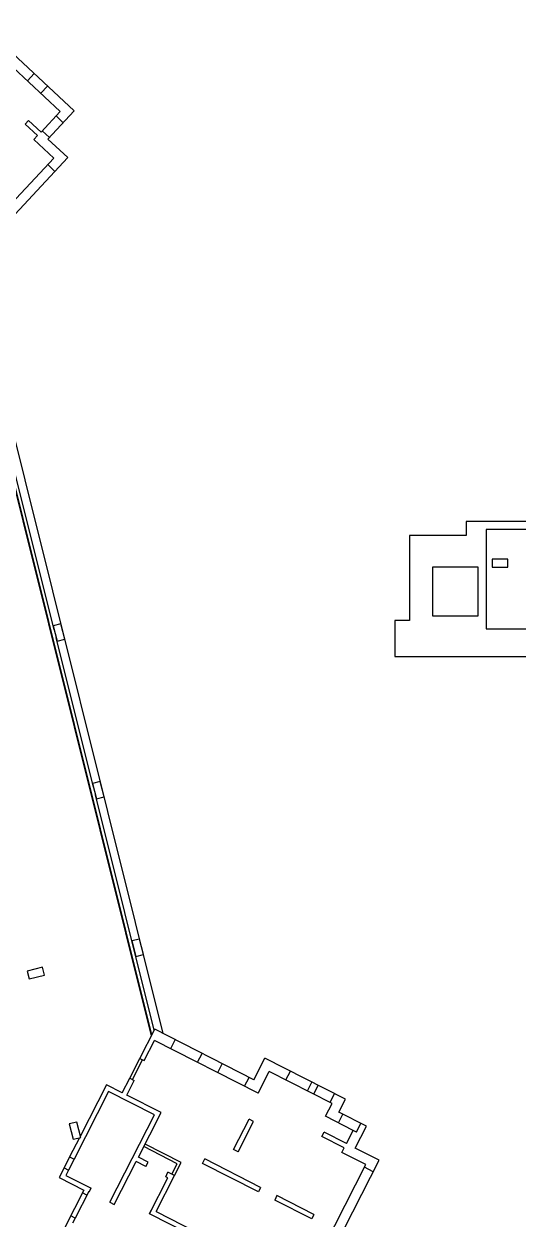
# Model space of a CAD drawing. Header units: metres. Extents: x -681087 to 1033303, y 74272 to 2630761.
# Drawn here: x 47934 to 72875, y 2459925 to 2520281 of the extents above; entities that cross this region are included whole.
import ezdxf

# ---------------------------------------------------------------- set-up
doc = ezdxf.new("R2010")
doc.units = ezdxf.units.M
for name, color, linetype in [('SKELETON_CLEAN', 7, 'Continuous'), ('SKELETON_ISOLATED', 1, 'Continuous'), ('SKELETON_ORIGINAL', 8, 'Continuous')]:
    doc.layers.add(name, color=color, linetype=linetype)

msp = doc.modelspace()

# ---------------------------------------------------------------- linework, layer by layer
at = {"layer": 'SKELETON_CLEAN'}
for p, q in [((50476, 2515889), (45766, 2520281)), ((45791, 2519574), (49770, 2515864)), ((48798, 2514822), (49770, 2515864)), ((49147, 2514463), (50476, 2515889)), ((47998, 2515226), (48169, 2515408)), ((47998, 2515226), (48627, 2514639)), ((48169, 2515408), (48798, 2514822)), ((48440, 2514438), (48627, 2514639)), ((48440, 2514438), (49442, 2513504)), ((49147, 2514463), (50148, 2513528)), ((43904, 2507565), (49442, 2513504)), ((44167, 2507114), (50148, 2513528)), ((70263, 2495148), (70263, 2494445)), ((75513, 2495148), (70263, 2495148)), ((75513, 2494748), (71263, 2494748)), ((71263, 2494748), (71263, 2489728)), ((70263, 2494445), (67403, 2494445)), ((67403, 2494445), (67403, 2490145)), ((70863, 2492845), (68563, 2492845)), ((68563, 2492845), (68563, 2490395)), ((70863, 2490395), (70863, 2492845)), ((72365, 2493248), (71565, 2493248)), ((71565, 2493248), (71565, 2492848)), ((71565, 2492848), (72365, 2492848)), ((72365, 2492848), (72365, 2493248)), ((68563, 2490395), (70863, 2490395)), ((49805, 2489980), (49416, 2489883)), ((49416, 2489883), (49610, 2489107)), ((49998, 2489204), (49805, 2489980)), ((67403, 2490145), (66653, 2490145)), ((66653, 2490145), (66653, 2488328)), ((71263, 2489728), (73333, 2489728)), ((49610, 2489107), (49998, 2489204)), ((66653, 2488328), (81583, 2488328)), ((51788, 2482023), (51400, 2481927)), ((51400, 2481927), (51594, 2481150)), ((51982, 2481247), (51788, 2482023)), ((51594, 2481150), (51982, 2481247)), ((53772, 2474067), (53384, 2473970)), ((53966, 2473291), (53772, 2474067)), ((53384, 2473970), (53578, 2473194)), ((53578, 2473194), (53966, 2473291)), ((48872, 2472639), (48096, 2472446)), ((48096, 2472446), (48193, 2472057)), ((48193, 2472057), (48969, 2472251)), ((48969, 2472251), (48872, 2472639)), ((53786, 2468039), (54535, 2469510)), ((59542, 2466958), (54535, 2469510)), ((54008, 2467926), (54531, 2468951)), ((59761, 2466286), (54531, 2468951)), ((53277, 2467042), (53786, 2468039)), ((53786, 2468039), (54008, 2467926)), ((59542, 2466958), (60101, 2468054)), ((64164, 2465984), (60101, 2468054)), ((59761, 2466286), (60319, 2467382)), ((63491, 2465765), (60319, 2467382)), ((52900, 2466302), (53277, 2467042)), ((53123, 2466188), (53500, 2466928)), ((53277, 2467042), (53500, 2466928)), ((52208, 2466374), (50464, 2462953)), ((52099, 2466711), (50786, 2464135)), ((52900, 2466302), (52099, 2466711)), ((54524, 2465194), (52208, 2466374)), ((54861, 2465303), (53123, 2466188)), ((63160, 2465115), (63491, 2465765)), ((63832, 2465333), (64164, 2465984)), ((52273, 2460775), (54524, 2465194)), ((53712, 2463049), (54861, 2465303)), ((58518, 2463440), (59295, 2464963)), ((59517, 2464850), (59295, 2464963)), ((64550, 2464407), (63160, 2465115)), ((65222, 2464625), (63832, 2465333)), ((50613, 2464828), (50225, 2464732)), ((50225, 2464732), (50419, 2463955)), ((50807, 2464052), (50613, 2464828)), ((58741, 2463326), (59517, 2464850)), ((64209, 2463738), (64550, 2464407)), ((64715, 2464323), (64550, 2464407)), ((64655, 2463511), (65222, 2464625)), ((64715, 2464323), (64942, 2464768)), ((50735, 2464034), (50242, 2463066)), ((50419, 2463955), (50807, 2464052)), ((62973, 2464088), (63087, 2464311)), ((64096, 2463516), (62973, 2464088)), ((64209, 2463738), (63087, 2464311)), ((55673, 2462723), (53984, 2463584)), ((55875, 2462789), (54053, 2463717)), ((58741, 2463326), (58518, 2463440)), ((63982, 2463293), (64096, 2463516)), ((65185, 2462680), (63982, 2463293)), ((65858, 2462899), (64655, 2463511)), ((50242, 2463066), (49960, 2462514)), ((50464, 2462953), (50183, 2462400)), ((50242, 2463066), (50464, 2462953)), ((52495, 2460661), (53599, 2462826)), ((54093, 2462574), (53599, 2462826)), ((54207, 2462797), (53712, 2463049)), ((54093, 2462574), (54207, 2462797)), ((55401, 2462189), (55673, 2462723)), ((55534, 2462121), (55875, 2462789)), ((56954, 2462738), (57068, 2462961)), ((59770, 2461303), (56954, 2462738)), ((59883, 2461526), (57068, 2462961)), ((61022, 2453409), (65858, 2462899)), ((62043, 2456514), (65185, 2462680)), ((49960, 2462514), (49711, 2462024)), ((49711, 2462024), (50958, 2461388)), ((49960, 2462514), (50183, 2462400)), ((50183, 2462400), (50047, 2462133)), ((50047, 2462133), (51321, 2461484)), ((54272, 2460194), (55198, 2462011)), ((54608, 2460303), (55534, 2462121)), ((55091, 2462066), (55204, 2462289)), ((55198, 2462011), (55091, 2462066)), ((55534, 2462121), (55204, 2462289)), ((50958, 2461388), (48915, 2457379)), ((51203, 2461319), (50518, 2459974)), ((51203, 2461319), (51230, 2461306)), ((51230, 2461306), (51321, 2461484)), ((59883, 2461526), (59770, 2461303)), ((52273, 2460775), (52495, 2460661)), ((60703, 2461109), (60590, 2460886)), ((62461, 2459932), (60590, 2460886)), ((62574, 2460155), (60703, 2461109)), ((54272, 2460194), (54363, 2460372)), ((56317, 2459152), (54272, 2460194)), ((54608, 2460303), (62043, 2456514)), ((62574, 2460155), (62461, 2459932)), ((50518, 2459974), (50295, 2460087)), ((50518, 2459974), (50386, 2459716))]:
    msp.add_line(p, q, dxfattribs=at)
at = {"layer": 'SKELETON_ISOLATED'}
for p, q in [((48117, 2517405), (48458, 2517771)), ((48790, 2516778), (49131, 2517144)), ((49921, 2515293), (49555, 2515634)), ((49225, 2514547), (48859, 2514888)), ((49135, 2513174), (49501, 2512833)), ((54963, 2469292), (45244, 2508269)), ((54381, 2469207), (45920, 2503142)), ((49465, 2489689), (47433, 2497839)), ((51449, 2481733), (49562, 2489301)), ((54509, 2469459), (51545, 2481344)), ((55341, 2468537), (55568, 2468983)), ((53411, 2466973), (53919, 2467971)), ((56696, 2467847), (56923, 2468293)), ((57716, 2467328), (57943, 2467773)), ((61157, 2466955), (61384, 2467400)), ((59070, 2466638), (59297, 2467083)), ((62244, 2466401), (62471, 2466846)), ((62565, 2466238), (62792, 2466683)), ((63384, 2465820), (63611, 2466265)), ((63806, 2464786), (64033, 2465231)), ((65562, 2462319), (65117, 2462546)), ((51108, 2461132), (50885, 2461246))]:
    msp.add_line(p, q, dxfattribs=at)
at = {"layer": 'SKELETON_ORIGINAL'}
for p, q in [((50476, 2515889), (45766, 2520281)), ((45791, 2519574), (49770, 2515864)), ((48117, 2517405), (48458, 2517771)), ((48790, 2516778), (49131, 2517144)), ((48798, 2514822), (49770, 2515864)), ((49147, 2514463), (50476, 2515889)), ((47998, 2515226), (48169, 2515408)), ((47998, 2515226), (48627, 2514639)), ((48169, 2515408), (48798, 2514822)), ((49921, 2515293), (49555, 2515634)), ((48440, 2514438), (48627, 2514639)), ((48440, 2514438), (49442, 2513504)), ((49225, 2514547), (48859, 2514888)), ((49147, 2514463), (50148, 2513528)), ((43904, 2507565), (49442, 2513504)), ((44167, 2507114), (50148, 2513528)), ((49135, 2513174), (49501, 2512833)), ((54963, 2469292), (45244, 2508269)), ((54370, 2469187), (45905, 2503138)), ((54391, 2469228), (45935, 2503146)), ((49465, 2489689), (47433, 2497839)), ((70263, 2495148), (70263, 2494445)), ((75513, 2495148), (70263, 2495148)), ((75513, 2494748), (71263, 2494748)), ((71263, 2494748), (71263, 2489728)), ((70263, 2494445), (67403, 2494445)), ((67403, 2494445), (67403, 2490145)), ((70863, 2492845), (68563, 2492845)), ((68563, 2492845), (68563, 2490395)), ((70863, 2490395), (70863, 2492845)), ((72365, 2493248), (71565, 2493248)), ((71565, 2493248), (71565, 2492848)), ((71565, 2492848), (72365, 2492848)), ((72365, 2492848), (72365, 2493248)), ((68563, 2490395), (70863, 2490395)), ((49805, 2489980), (49416, 2489883)), ((49416, 2489883), (49610, 2489107)), ((49998, 2489204), (49805, 2489980)), ((67403, 2490145), (66653, 2490145)), ((66653, 2490145), (66653, 2488328)), ((71263, 2489728), (73333, 2489728)), ((51449, 2481733), (49562, 2489301)), ((49610, 2489107), (49998, 2489204)), ((66653, 2488328), (81583, 2488328)), ((51788, 2482023), (51400, 2481927)), ((51400, 2481927), (51594, 2481150)), ((51982, 2481247), (51788, 2482023)), ((54509, 2469459), (51545, 2481344)), ((51594, 2481150), (51982, 2481247)), ((53772, 2474067), (53384, 2473970)), ((53966, 2473291), (53772, 2474067)), ((53384, 2473970), (53578, 2473194)), ((53578, 2473194), (53966, 2473291)), ((48872, 2472639), (48096, 2472446)), ((48096, 2472446), (48193, 2472057)), ((48193, 2472057), (48969, 2472251)), ((48969, 2472251), (48872, 2472639)), ((53786, 2468039), (54535, 2469510)), ((59542, 2466958), (54535, 2469510)), ((54008, 2467926), (54531, 2468951)), ((59761, 2466286), (54531, 2468951)), ((55341, 2468537), (55568, 2468983)), ((53277, 2467042), (53786, 2468039)), ((53411, 2466973), (53919, 2467971)), ((53786, 2468039), (54008, 2467926)), ((56696, 2467847), (56923, 2468293)), ((59542, 2466958), (60101, 2468054)), ((64164, 2465984), (60101, 2468054)), ((57716, 2467328), (57943, 2467773)), ((59761, 2466286), (60319, 2467382)), ((63491, 2465765), (60319, 2467382)), ((61157, 2466955), (61384, 2467400)), ((52900, 2466302), (53277, 2467042)), ((53123, 2466188), (53500, 2466928)), ((53277, 2467042), (53500, 2466928)), ((59070, 2466638), (59297, 2467083)), ((62244, 2466401), (62471, 2466846)), ((52208, 2466374), (50464, 2462953)), ((52099, 2466711), (50786, 2464135)), ((52900, 2466302), (52099, 2466711)), ((54524, 2465194), (52208, 2466374)), ((54861, 2465303), (53123, 2466188)), ((62565, 2466238), (62792, 2466683)), ((63384, 2465820), (63611, 2466265)), ((63160, 2465115), (63491, 2465765)), ((63832, 2465333), (64164, 2465984)), ((52273, 2460775), (54524, 2465194)), ((53712, 2463049), (54861, 2465303)), ((58518, 2463440), (59295, 2464963)), ((59517, 2464850), (59295, 2464963)), ((64550, 2464407), (63160, 2465115)), ((63806, 2464786), (64033, 2465231)), ((65222, 2464625), (63832, 2465333)), ((50613, 2464828), (50225, 2464732)), ((50225, 2464732), (50419, 2463955)), ((50807, 2464052), (50613, 2464828)), ((58741, 2463326), (59517, 2464850)), ((64209, 2463738), (64550, 2464407)), ((64715, 2464323), (64550, 2464407)), ((64655, 2463511), (65222, 2464625)), ((64715, 2464323), (64942, 2464768)), ((50735, 2464034), (50242, 2463066)), ((50419, 2463955), (50807, 2464052)), ((62973, 2464088), (63087, 2464311)), ((64096, 2463516), (62973, 2464088)), ((64209, 2463738), (63087, 2464311)), ((55673, 2462723), (53984, 2463584)), ((55875, 2462789), (54053, 2463717)), ((58741, 2463326), (58518, 2463440)), ((63982, 2463293), (64096, 2463516)), ((65185, 2462680), (63982, 2463293)), ((65858, 2462899), (64655, 2463511)), ((50242, 2463066), (49960, 2462514)), ((50464, 2462953), (50183, 2462400)), ((50242, 2463066), (50464, 2462953)), ((52495, 2460661), (53599, 2462826)), ((54093, 2462574), (53599, 2462826)), ((54207, 2462797), (53712, 2463049)), ((54093, 2462574), (54207, 2462797)), ((55401, 2462189), (55673, 2462723)), ((55534, 2462121), (55875, 2462789)), ((56482, 2444498), (65858, 2462899)), ((56954, 2462738), (57068, 2462961)), ((59770, 2461303), (56954, 2462738)), ((59883, 2461526), (57068, 2462961)), ((62043, 2456514), (65185, 2462680)), ((65562, 2462319), (65117, 2462546)), ((65562, 2462319), (65858, 2462899)), ((49960, 2462514), (49711, 2462024)), ((49711, 2462024), (50958, 2461388)), ((49960, 2462514), (50183, 2462400)), ((50183, 2462400), (50047, 2462133)), ((50047, 2462133), (51321, 2461484)), ((54272, 2460194), (55198, 2462011)), ((54608, 2460303), (55534, 2462121)), ((55091, 2462066), (55204, 2462289)), ((55198, 2462011), (55091, 2462066)), ((55534, 2462121), (55204, 2462289)), ((50958, 2461388), (48915, 2457379)), ((51203, 2461319), (50518, 2459974)), ((51203, 2461319), (51230, 2461306)), ((51230, 2461306), (51321, 2461484)), ((59883, 2461526), (59770, 2461303)), ((51108, 2461132), (50885, 2461246)), ((52273, 2460775), (52495, 2460661)), ((60703, 2461109), (60590, 2460886)), ((62461, 2459932), (60590, 2460886)), ((62574, 2460155), (60703, 2461109)), ((54272, 2460194), (54363, 2460372)), ((56317, 2459152), (54272, 2460194)), ((54608, 2460303), (62043, 2456514)), ((62574, 2460155), (62461, 2459932)), ((50518, 2459974), (50295, 2460087)), ((50518, 2459974), (50386, 2459716))]:
    msp.add_line(p, q, dxfattribs=at)

doc.saveas('drawing.dxf')
